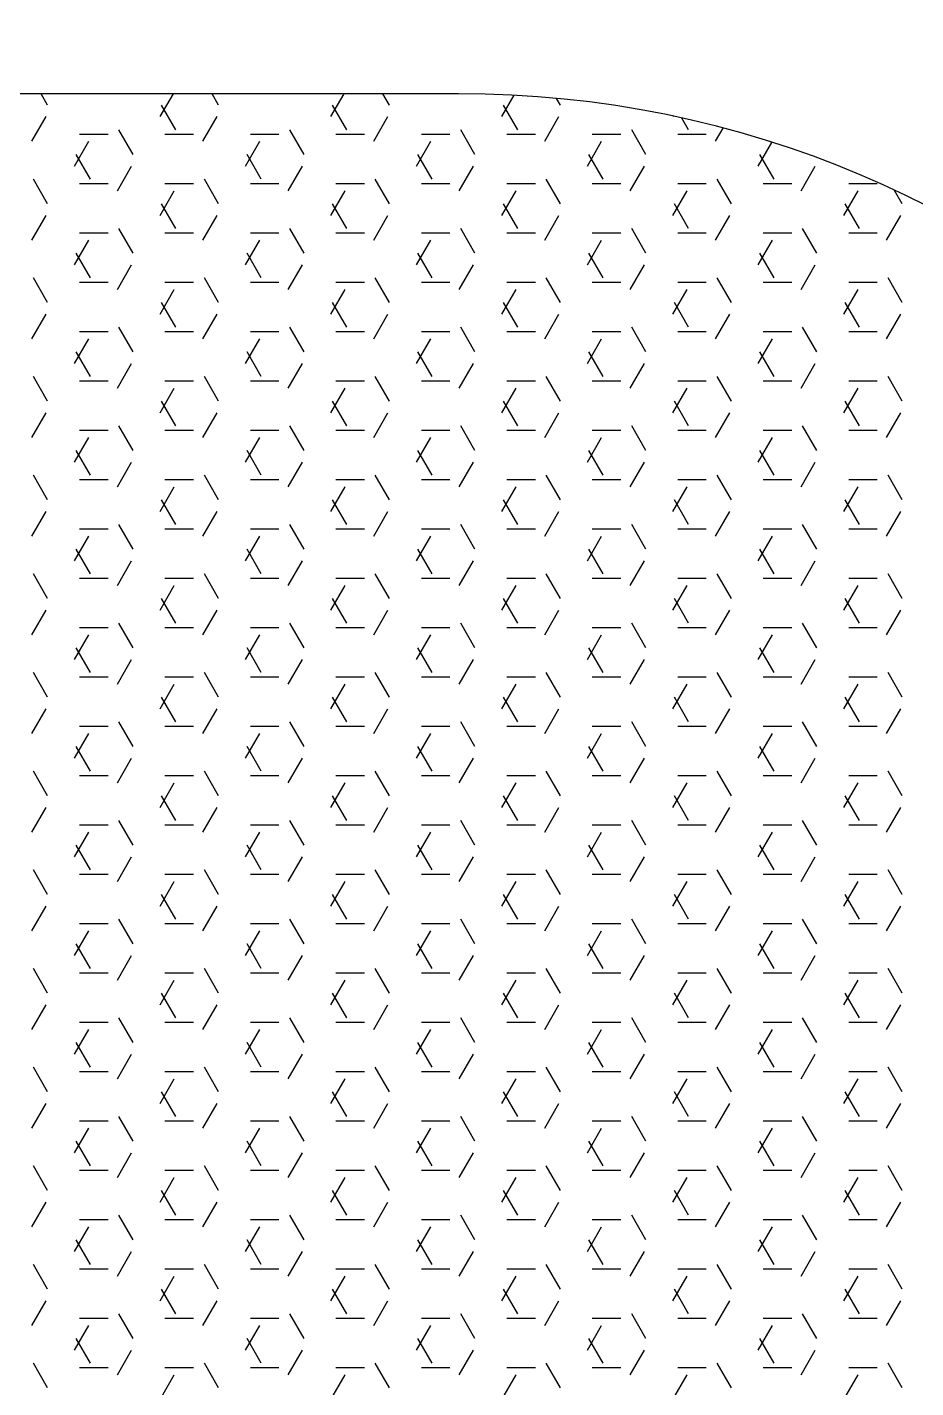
# Model space of a CAD drawing. Header units: inches. Extents: x 17051 to 22421, y 40046 to 42546.
# Drawn here: x 17421 to 17440.8, y 41671.74 to 41702.08 of the extents above; entities that cross this region are included whole.
import ezdxf

# ---------------------------------------------------------------- set-up
doc = ezdxf.new("R2010")
doc.units = ezdxf.units.IN
doc.header["$MEASUREMENT"] = 0
doc.layers.add('freecads.com', color=7, linetype='Continuous')

msp = doc.modelspace()

# ---------------------------------------------------------------- linework, layer by layer
at = {"layer": 'freecads.com'}
for p, q in [((17430.61, 41700.594), (17386.844, 41700.594)), ((17421.451, 41700.34), (17421.305, 41700.594)), ((17423.957, 41700.082), (17424.253, 41700.594)), ((17425.261, 41700.34), (17425.115, 41700.594)), ((17427.767, 41700.082), (17428.063, 41700.594)), ((17429.071, 41700.34), (17428.925, 41700.594)), ((17431.577, 41700.082), (17431.853, 41700.56)), ((17432.881, 41700.34), (17432.795, 41700.49)), ((17424.309, 41699.791), (17423.991, 41700.34)), ((17428.119, 41699.791), (17427.801, 41700.34)), ((17431.929, 41699.791), (17431.611, 41700.34)), ((17421.1, 41699.532), (17421.417, 41700.082)), ((17424.91, 41699.532), (17425.227, 41700.082)), ((17428.72, 41699.532), (17429.037, 41700.082)), ((17432.53, 41699.532), (17432.847, 41700.082)), ((17435.387, 41700.082), (17435.392, 41700.091)), ((17435.739, 41699.791), (17435.59, 41700.048)), ((17422.162, 41699.691), (17422.797, 41699.691)), ((17423.356, 41699.241), (17423.039, 41699.791)), ((17424.067, 41699.691), (17424.702, 41699.691)), ((17425.972, 41699.691), (17426.607, 41699.691)), ((17427.166, 41699.241), (17426.849, 41699.791)), ((17427.877, 41699.691), (17428.512, 41699.691)), ((17429.782, 41699.691), (17430.417, 41699.691)), ((17430.976, 41699.241), (17430.659, 41699.791)), ((17431.687, 41699.691), (17432.322, 41699.691)), ((17433.592, 41699.691), (17434.227, 41699.691)), ((17434.786, 41699.241), (17434.469, 41699.791)), ((17435.497, 41699.691), (17436.132, 41699.691)), ((17436.34, 41699.532), (17436.508, 41699.824)), ((17422.052, 41698.982), (17422.37, 41699.532)), ((17425.862, 41698.982), (17426.18, 41699.532)), ((17429.672, 41698.982), (17429.99, 41699.532)), ((17433.482, 41698.982), (17433.8, 41699.532)), ((17437.292, 41698.982), (17437.595, 41699.507)), ((17422.404, 41698.691), (17422.086, 41699.241)), ((17423.005, 41698.432), (17423.322, 41698.982)), ((17426.214, 41698.691), (17425.896, 41699.241)), ((17426.815, 41698.432), (17427.132, 41698.982)), ((17430.024, 41698.691), (17429.706, 41699.241)), ((17430.625, 41698.432), (17430.942, 41698.982)), ((17433.834, 41698.691), (17433.516, 41699.241)), ((17434.435, 41698.432), (17434.752, 41698.982)), ((17437.644, 41698.691), (17437.326, 41699.241)), ((17438.245, 41698.432), (17438.562, 41698.982)), ((17421.451, 41698.141), (17421.134, 41698.691)), ((17425.261, 41698.141), (17424.944, 41698.691)), ((17429.071, 41698.141), (17428.754, 41698.691)), ((17432.881, 41698.141), (17432.564, 41698.691)), ((17436.691, 41698.141), (17436.374, 41698.691)), ((17422.162, 41698.591), (17422.797, 41698.591)), ((17423.957, 41697.882), (17424.275, 41698.432)), ((17424.067, 41698.591), (17424.702, 41698.591)), ((17425.972, 41698.591), (17426.607, 41698.591)), ((17427.767, 41697.882), (17428.085, 41698.432)), ((17427.877, 41698.591), (17428.512, 41698.591)), ((17429.782, 41698.591), (17430.417, 41698.591)), ((17431.577, 41697.882), (17431.895, 41698.432)), ((17431.687, 41698.591), (17432.322, 41698.591)), ((17433.592, 41698.591), (17434.227, 41698.591)), ((17435.387, 41697.882), (17435.705, 41698.432)), ((17435.497, 41698.591), (17436.132, 41698.591)), ((17437.402, 41698.591), (17438.037, 41698.591)), ((17439.197, 41697.882), (17439.515, 41698.432)), ((17439.307, 41698.591), (17439.942, 41698.591)), ((17440.501, 41698.141), (17440.329, 41698.439)), ((17424.309, 41697.591), (17423.991, 41698.141)), ((17428.119, 41697.591), (17427.801, 41698.141)), ((17431.929, 41697.591), (17431.611, 41698.141)), ((17435.739, 41697.591), (17435.421, 41698.141)), ((17439.549, 41697.591), (17439.231, 41698.141)), ((17421.1, 41697.332), (17421.417, 41697.882)), ((17424.91, 41697.332), (17425.227, 41697.882)), ((17428.72, 41697.332), (17429.037, 41697.882)), ((17432.53, 41697.332), (17432.847, 41697.882)), ((17436.34, 41697.332), (17436.657, 41697.882)), ((17440.15, 41697.332), (17440.467, 41697.882)), ((17422.162, 41697.491), (17422.797, 41697.491)), ((17423.356, 41697.041), (17423.039, 41697.591)), ((17424.067, 41697.491), (17424.702, 41697.491)), ((17425.972, 41697.491), (17426.607, 41697.491)), ((17427.166, 41697.041), (17426.849, 41697.591)), ((17427.877, 41697.491), (17428.512, 41697.491)), ((17429.782, 41697.491), (17430.417, 41697.491)), ((17430.976, 41697.041), (17430.659, 41697.591)), ((17431.687, 41697.491), (17432.322, 41697.491)), ((17433.592, 41697.491), (17434.227, 41697.491)), ((17434.786, 41697.041), (17434.469, 41697.591)), ((17435.497, 41697.491), (17436.132, 41697.491)), ((17437.402, 41697.491), (17438.037, 41697.491)), ((17438.596, 41697.041), (17438.279, 41697.591)), ((17439.307, 41697.491), (17439.942, 41697.491)), ((17422.052, 41696.782), (17422.37, 41697.332)), ((17425.862, 41696.782), (17426.18, 41697.332)), ((17429.672, 41696.782), (17429.99, 41697.332)), ((17433.482, 41696.782), (17433.8, 41697.332)), ((17437.292, 41696.782), (17437.61, 41697.332)), ((17422.404, 41696.491), (17422.086, 41697.041)), ((17426.214, 41696.491), (17425.896, 41697.041)), ((17430.024, 41696.491), (17429.706, 41697.041)), ((17433.834, 41696.491), (17433.516, 41697.041)), ((17437.644, 41696.491), (17437.326, 41697.041)), ((17423.005, 41696.232), (17423.322, 41696.782)), ((17426.815, 41696.232), (17427.132, 41696.782)), ((17430.625, 41696.232), (17430.942, 41696.782)), ((17434.435, 41696.232), (17434.752, 41696.782)), ((17438.245, 41696.232), (17438.562, 41696.782)), ((17421.451, 41695.941), (17421.134, 41696.491)), ((17422.162, 41696.391), (17422.797, 41696.391)), ((17423.957, 41695.682), (17424.275, 41696.232)), ((17424.067, 41696.391), (17424.702, 41696.391)), ((17425.261, 41695.941), (17424.944, 41696.491)), ((17425.972, 41696.391), (17426.607, 41696.391)), ((17427.767, 41695.682), (17428.085, 41696.232)), ((17427.877, 41696.391), (17428.512, 41696.391)), ((17429.071, 41695.941), (17428.754, 41696.491)), ((17429.782, 41696.391), (17430.417, 41696.391)), ((17431.577, 41695.682), (17431.895, 41696.232)), ((17431.687, 41696.391), (17432.322, 41696.391)), ((17432.881, 41695.941), (17432.564, 41696.491)), ((17433.592, 41696.391), (17434.227, 41696.391)), ((17435.387, 41695.682), (17435.705, 41696.232)), ((17435.497, 41696.391), (17436.132, 41696.391)), ((17436.691, 41695.941), (17436.374, 41696.491)), ((17437.402, 41696.391), (17438.037, 41696.391)), ((17439.197, 41695.682), (17439.515, 41696.232)), ((17439.307, 41696.391), (17439.942, 41696.391)), ((17440.501, 41695.941), (17440.184, 41696.491)), ((17424.309, 41695.391), (17423.991, 41695.941)), ((17428.119, 41695.391), (17427.801, 41695.941)), ((17431.929, 41695.391), (17431.611, 41695.941)), ((17435.739, 41695.391), (17435.421, 41695.941)), ((17439.549, 41695.391), (17439.231, 41695.941)), ((17421.1, 41695.132), (17421.417, 41695.682)), ((17424.91, 41695.132), (17425.227, 41695.682)), ((17428.72, 41695.132), (17429.037, 41695.682)), ((17432.53, 41695.132), (17432.847, 41695.682)), ((17436.34, 41695.132), (17436.657, 41695.682)), ((17440.15, 41695.132), (17440.467, 41695.682)), ((17423.356, 41694.841), (17423.039, 41695.391)), ((17427.166, 41694.841), (17426.849, 41695.391)), ((17430.976, 41694.841), (17430.659, 41695.391)), ((17434.786, 41694.841), (17434.469, 41695.391)), ((17438.596, 41694.841), (17438.279, 41695.391)), ((17422.052, 41694.582), (17422.37, 41695.132)), ((17422.162, 41695.291), (17422.797, 41695.291)), ((17424.067, 41695.291), (17424.702, 41695.291)), ((17425.862, 41694.582), (17426.18, 41695.132)), ((17425.972, 41695.291), (17426.607, 41695.291)), ((17427.877, 41695.291), (17428.512, 41695.291)), ((17429.672, 41694.582), (17429.99, 41695.132)), ((17429.782, 41695.291), (17430.417, 41695.291)), ((17431.687, 41695.291), (17432.322, 41695.291)), ((17433.482, 41694.582), (17433.8, 41695.132)), ((17433.592, 41695.291), (17434.227, 41695.291)), ((17435.497, 41695.291), (17436.132, 41695.291)), ((17437.292, 41694.582), (17437.61, 41695.132)), ((17437.402, 41695.291), (17438.037, 41695.291)), ((17439.307, 41695.291), (17439.942, 41695.291)), ((17422.404, 41694.291), (17422.086, 41694.841)), ((17426.214, 41694.291), (17425.896, 41694.841)), ((17430.024, 41694.291), (17429.706, 41694.841)), ((17433.834, 41694.291), (17433.516, 41694.841)), ((17437.644, 41694.291), (17437.326, 41694.841)), ((17423.005, 41694.032), (17423.322, 41694.582)), ((17426.815, 41694.032), (17427.132, 41694.582)), ((17430.625, 41694.032), (17430.942, 41694.582)), ((17434.435, 41694.032), (17434.752, 41694.582)), ((17438.245, 41694.032), (17438.562, 41694.582)), ((17421.451, 41693.741), (17421.134, 41694.291)), ((17422.162, 41694.192), (17422.797, 41694.192)), ((17424.067, 41694.192), (17424.702, 41694.192)), ((17425.261, 41693.741), (17424.944, 41694.291)), ((17425.972, 41694.192), (17426.607, 41694.192)), ((17427.877, 41694.192), (17428.512, 41694.192)), ((17429.071, 41693.741), (17428.754, 41694.291)), ((17429.782, 41694.192), (17430.417, 41694.192)), ((17431.687, 41694.192), (17432.322, 41694.192)), ((17432.881, 41693.741), (17432.564, 41694.291)), ((17433.592, 41694.192), (17434.227, 41694.192)), ((17435.497, 41694.192), (17436.132, 41694.192)), ((17436.691, 41693.741), (17436.374, 41694.291)), ((17437.402, 41694.192), (17438.037, 41694.192)), ((17439.307, 41694.192), (17439.942, 41694.192)), ((17440.501, 41693.741), (17440.184, 41694.291)), ((17423.957, 41693.483), (17424.275, 41694.032)), ((17427.767, 41693.483), (17428.085, 41694.032)), ((17431.577, 41693.483), (17431.895, 41694.032)), ((17435.387, 41693.483), (17435.705, 41694.032)), ((17439.197, 41693.483), (17439.515, 41694.032)), ((17424.309, 41693.191), (17423.991, 41693.741)), ((17428.119, 41693.191), (17427.801, 41693.741)), ((17431.929, 41693.191), (17431.611, 41693.741)), ((17435.739, 41693.191), (17435.421, 41693.741)), ((17439.549, 41693.191), (17439.231, 41693.741)), ((17421.1, 41692.933), (17421.417, 41693.483)), ((17424.91, 41692.933), (17425.227, 41693.483)), ((17428.72, 41692.933), (17429.037, 41693.483)), ((17432.53, 41692.933), (17432.847, 41693.483)), ((17436.34, 41692.933), (17436.657, 41693.483)), ((17440.15, 41692.933), (17440.467, 41693.483)), ((17422.052, 41692.383), (17422.37, 41692.933)), ((17422.162, 41693.092), (17422.797, 41693.092)), ((17423.356, 41692.642), (17423.039, 41693.191)), ((17424.067, 41693.092), (17424.702, 41693.092)), ((17425.862, 41692.383), (17426.18, 41692.933)), ((17425.972, 41693.092), (17426.607, 41693.092)), ((17427.166, 41692.642), (17426.849, 41693.191)), ((17427.877, 41693.092), (17428.512, 41693.092)), ((17429.672, 41692.383), (17429.99, 41692.933)), ((17429.782, 41693.092), (17430.417, 41693.092)), ((17430.976, 41692.642), (17430.659, 41693.191)), ((17431.687, 41693.092), (17432.322, 41693.092)), ((17433.482, 41692.383), (17433.8, 41692.933)), ((17433.592, 41693.092), (17434.227, 41693.092)), ((17434.786, 41692.642), (17434.469, 41693.191)), ((17435.497, 41693.092), (17436.132, 41693.092)), ((17437.292, 41692.383), (17437.61, 41692.933)), ((17437.402, 41693.092), (17438.037, 41693.092)), ((17438.596, 41692.642), (17438.279, 41693.191)), ((17439.307, 41693.092), (17439.942, 41693.092)), ((17422.404, 41692.092), (17422.086, 41692.642)), ((17426.214, 41692.092), (17425.896, 41692.642)), ((17430.024, 41692.092), (17429.706, 41692.642)), ((17433.834, 41692.092), (17433.516, 41692.642)), ((17437.644, 41692.092), (17437.326, 41692.642)), ((17423.005, 41691.833), (17423.322, 41692.383)), ((17426.815, 41691.833), (17427.132, 41692.383)), ((17430.625, 41691.833), (17430.942, 41692.383)), ((17434.435, 41691.833), (17434.752, 41692.383)), ((17438.245, 41691.833), (17438.562, 41692.383)), ((17421.451, 41691.542), (17421.134, 41692.092)), ((17422.162, 41691.992), (17422.797, 41691.992)), ((17424.067, 41691.992), (17424.702, 41691.992)), ((17425.261, 41691.542), (17424.944, 41692.092)), ((17425.972, 41691.992), (17426.607, 41691.992)), ((17427.877, 41691.992), (17428.512, 41691.992)), ((17429.071, 41691.542), (17428.754, 41692.092)), ((17429.782, 41691.992), (17430.417, 41691.992)), ((17431.687, 41691.992), (17432.322, 41691.992)), ((17432.881, 41691.542), (17432.564, 41692.092)), ((17433.592, 41691.992), (17434.227, 41691.992)), ((17435.497, 41691.992), (17436.132, 41691.992)), ((17436.691, 41691.542), (17436.374, 41692.092)), ((17437.402, 41691.992), (17438.037, 41691.992)), ((17439.307, 41691.992), (17439.942, 41691.992)), ((17440.501, 41691.542), (17440.184, 41692.092)), ((17423.957, 41691.283), (17424.275, 41691.833)), ((17427.767, 41691.283), (17428.085, 41691.833)), ((17431.577, 41691.283), (17431.895, 41691.833)), ((17435.387, 41691.283), (17435.705, 41691.833)), ((17439.197, 41691.283), (17439.515, 41691.833)), ((17424.309, 41690.992), (17423.991, 41691.542)), ((17428.119, 41690.992), (17427.801, 41691.542)), ((17431.929, 41690.992), (17431.611, 41691.542)), ((17435.739, 41690.992), (17435.421, 41691.542)), ((17439.549, 41690.992), (17439.231, 41691.542)), ((17421.1, 41690.733), (17421.417, 41691.283)), ((17424.91, 41690.733), (17425.227, 41691.283)), ((17428.72, 41690.733), (17429.037, 41691.283)), ((17432.53, 41690.733), (17432.847, 41691.283)), ((17436.34, 41690.733), (17436.657, 41691.283)), ((17440.15, 41690.733), (17440.467, 41691.283)), ((17422.162, 41690.892), (17422.797, 41690.892)), ((17423.356, 41690.442), (17423.039, 41690.992)), ((17424.067, 41690.892), (17424.702, 41690.892)), ((17425.972, 41690.892), (17426.607, 41690.892)), ((17427.166, 41690.442), (17426.849, 41690.992)), ((17427.877, 41690.892), (17428.512, 41690.892)), ((17429.782, 41690.892), (17430.417, 41690.892)), ((17430.976, 41690.442), (17430.659, 41690.992)), ((17431.687, 41690.892), (17432.322, 41690.892)), ((17433.592, 41690.892), (17434.227, 41690.892)), ((17434.786, 41690.442), (17434.469, 41690.992)), ((17435.497, 41690.892), (17436.132, 41690.892)), ((17437.402, 41690.892), (17438.037, 41690.892)), ((17438.596, 41690.442), (17438.279, 41690.992)), ((17439.307, 41690.892), (17439.942, 41690.892)), ((17422.052, 41690.183), (17422.37, 41690.733)), ((17425.862, 41690.183), (17426.18, 41690.733)), ((17429.672, 41690.183), (17429.99, 41690.733)), ((17433.482, 41690.183), (17433.8, 41690.733)), ((17437.292, 41690.183), (17437.61, 41690.733)), ((17422.404, 41689.892), (17422.086, 41690.442)), ((17423.005, 41689.633), (17423.322, 41690.183)), ((17426.214, 41689.892), (17425.896, 41690.442)), ((17426.815, 41689.633), (17427.132, 41690.183)), ((17430.024, 41689.892), (17429.706, 41690.442)), ((17430.625, 41689.633), (17430.942, 41690.183)), ((17433.834, 41689.892), (17433.516, 41690.442)), ((17434.435, 41689.633), (17434.752, 41690.183)), ((17437.644, 41689.892), (17437.326, 41690.442)), ((17438.245, 41689.633), (17438.562, 41690.183)), ((17421.451, 41689.342), (17421.134, 41689.892)), ((17425.261, 41689.342), (17424.944, 41689.892)), ((17429.071, 41689.342), (17428.754, 41689.892)), ((17432.881, 41689.342), (17432.564, 41689.892)), ((17436.691, 41689.342), (17436.374, 41689.892)), ((17440.501, 41689.342), (17440.184, 41689.892)), ((17422.162, 41689.792), (17422.797, 41689.792)), ((17423.957, 41689.083), (17424.275, 41689.633)), ((17424.067, 41689.792), (17424.702, 41689.792)), ((17425.972, 41689.792), (17426.607, 41689.792)), ((17427.767, 41689.083), (17428.085, 41689.633)), ((17427.877, 41689.792), (17428.512, 41689.792)), ((17429.782, 41689.792), (17430.417, 41689.792)), ((17431.577, 41689.083), (17431.895, 41689.633)), ((17431.687, 41689.792), (17432.322, 41689.792)), ((17433.592, 41689.792), (17434.227, 41689.792)), ((17435.387, 41689.083), (17435.705, 41689.633)), ((17435.497, 41689.792), (17436.132, 41689.792)), ((17437.402, 41689.792), (17438.037, 41689.792)), ((17439.197, 41689.083), (17439.515, 41689.633)), ((17439.307, 41689.792), (17439.942, 41689.792)), ((17424.309, 41688.792), (17423.991, 41689.342)), ((17428.119, 41688.792), (17427.801, 41689.342)), ((17431.929, 41688.792), (17431.611, 41689.342)), ((17435.739, 41688.792), (17435.421, 41689.342)), ((17439.549, 41688.792), (17439.231, 41689.342)), ((17421.1, 41688.533), (17421.417, 41689.083)), ((17424.91, 41688.533), (17425.227, 41689.083)), ((17428.72, 41688.533), (17429.037, 41689.083)), ((17432.53, 41688.533), (17432.847, 41689.083)), ((17436.34, 41688.533), (17436.657, 41689.083)), ((17440.15, 41688.533), (17440.467, 41689.083)), ((17422.162, 41688.692), (17422.797, 41688.692)), ((17423.356, 41688.242), (17423.039, 41688.792)), ((17424.067, 41688.692), (17424.702, 41688.692)), ((17425.972, 41688.692), (17426.607, 41688.692)), ((17427.166, 41688.242), (17426.849, 41688.792)), ((17427.877, 41688.692), (17428.512, 41688.692)), ((17429.782, 41688.692), (17430.417, 41688.692)), ((17430.976, 41688.242), (17430.659, 41688.792)), ((17431.687, 41688.692), (17432.322, 41688.692)), ((17433.592, 41688.692), (17434.227, 41688.692)), ((17434.786, 41688.242), (17434.469, 41688.792)), ((17435.497, 41688.692), (17436.132, 41688.692)), ((17437.402, 41688.692), (17438.037, 41688.692)), ((17438.596, 41688.242), (17438.279, 41688.792)), ((17439.307, 41688.692), (17439.942, 41688.692)), ((17422.052, 41687.983), (17422.37, 41688.533)), ((17425.862, 41687.983), (17426.18, 41688.533)), ((17429.672, 41687.983), (17429.99, 41688.533)), ((17433.482, 41687.983), (17433.8, 41688.533)), ((17437.292, 41687.983), (17437.61, 41688.533)), ((17422.404, 41687.692), (17422.086, 41688.242)), ((17426.214, 41687.692), (17425.896, 41688.242)), ((17430.024, 41687.692), (17429.706, 41688.242)), ((17433.834, 41687.692), (17433.516, 41688.242)), ((17437.644, 41687.692), (17437.326, 41688.242)), ((17423.005, 41687.433), (17423.322, 41687.983)), ((17426.815, 41687.433), (17427.132, 41687.983)), ((17430.625, 41687.433), (17430.942, 41687.983)), ((17434.435, 41687.433), (17434.752, 41687.983)), ((17438.245, 41687.433), (17438.562, 41687.983)), ((17421.451, 41687.142), (17421.134, 41687.692)), ((17422.162, 41687.592), (17422.797, 41687.592)), ((17424.067, 41687.592), (17424.702, 41687.592)), ((17425.261, 41687.142), (17424.944, 41687.692)), ((17425.972, 41687.592), (17426.607, 41687.592)), ((17427.877, 41687.592), (17428.512, 41687.592)), ((17429.071, 41687.142), (17428.754, 41687.692)), ((17429.782, 41687.592), (17430.417, 41687.592)), ((17431.687, 41687.592), (17432.322, 41687.592)), ((17432.881, 41687.142), (17432.564, 41687.692)), ((17433.592, 41687.592), (17434.227, 41687.592)), ((17435.497, 41687.592), (17436.132, 41687.592)), ((17436.691, 41687.142), (17436.374, 41687.692)), ((17437.402, 41687.592), (17438.037, 41687.592)), ((17439.307, 41687.592), (17439.942, 41687.592)), ((17440.501, 41687.142), (17440.184, 41687.692)), ((17423.957, 41686.883), (17424.275, 41687.433)), ((17424.309, 41686.592), (17423.991, 41687.142)), ((17427.767, 41686.883), (17428.085, 41687.433)), ((17428.119, 41686.592), (17427.801, 41687.142)), ((17431.577, 41686.883), (17431.895, 41687.433)), ((17431.929, 41686.592), (17431.611, 41687.142)), ((17435.387, 41686.883), (17435.705, 41687.433)), ((17435.739, 41686.592), (17435.421, 41687.142)), ((17439.197, 41686.883), (17439.515, 41687.433)), ((17439.549, 41686.592), (17439.231, 41687.142)), ((17421.1, 41686.333), (17421.417, 41686.883)), ((17424.91, 41686.333), (17425.227, 41686.883)), ((17428.72, 41686.333), (17429.037, 41686.883)), ((17432.53, 41686.333), (17432.847, 41686.883)), ((17436.34, 41686.333), (17436.657, 41686.883)), ((17440.15, 41686.333), (17440.467, 41686.883)), ((17423.356, 41686.042), (17423.039, 41686.592)), ((17427.166, 41686.042), (17426.849, 41686.592)), ((17430.976, 41686.042), (17430.659, 41686.592)), ((17434.786, 41686.042), (17434.469, 41686.592)), ((17438.596, 41686.042), (17438.279, 41686.592)), ((17422.052, 41685.784), (17422.37, 41686.333)), ((17422.162, 41686.493), (17422.797, 41686.493)), ((17424.067, 41686.493), (17424.702, 41686.493)), ((17425.862, 41685.784), (17426.18, 41686.333)), ((17425.972, 41686.493), (17426.607, 41686.493)), ((17427.877, 41686.493), (17428.512, 41686.493)), ((17429.672, 41685.784), (17429.99, 41686.333)), ((17429.782, 41686.493), (17430.417, 41686.493)), ((17431.687, 41686.493), (17432.322, 41686.493)), ((17433.482, 41685.784), (17433.8, 41686.333)), ((17433.592, 41686.493), (17434.227, 41686.493)), ((17435.497, 41686.493), (17436.132, 41686.493)), ((17437.292, 41685.784), (17437.61, 41686.333)), ((17437.402, 41686.493), (17438.037, 41686.493)), ((17439.307, 41686.493), (17439.942, 41686.493)), ((17422.404, 41685.492), (17422.086, 41686.042)), ((17426.214, 41685.492), (17425.896, 41686.042)), ((17430.024, 41685.492), (17429.706, 41686.042)), ((17433.834, 41685.492), (17433.516, 41686.042)), ((17437.644, 41685.492), (17437.326, 41686.042)), ((17423.005, 41685.234), (17423.322, 41685.784)), ((17426.815, 41685.234), (17427.132, 41685.784)), ((17430.625, 41685.234), (17430.942, 41685.784)), ((17434.435, 41685.234), (17434.752, 41685.784)), ((17438.245, 41685.234), (17438.562, 41685.784)), ((17421.451, 41684.943), (17421.134, 41685.492)), ((17422.162, 41685.393), (17422.797, 41685.393)), ((17424.067, 41685.393), (17424.702, 41685.393)), ((17425.261, 41684.943), (17424.944, 41685.492)), ((17425.972, 41685.393), (17426.607, 41685.393)), ((17427.877, 41685.393), (17428.512, 41685.393)), ((17429.071, 41684.943), (17428.754, 41685.492)), ((17429.782, 41685.393), (17430.417, 41685.393)), ((17431.687, 41685.393), (17432.322, 41685.393)), ((17432.881, 41684.943), (17432.564, 41685.492)), ((17433.592, 41685.393), (17434.227, 41685.393)), ((17435.497, 41685.393), (17436.132, 41685.393)), ((17436.691, 41684.943), (17436.374, 41685.492)), ((17437.402, 41685.393), (17438.037, 41685.393)), ((17439.307, 41685.393), (17439.942, 41685.393)), ((17440.501, 41684.943), (17440.184, 41685.492)), ((17423.957, 41684.684), (17424.275, 41685.234)), ((17427.767, 41684.684), (17428.085, 41685.234)), ((17431.577, 41684.684), (17431.895, 41685.234)), ((17435.387, 41684.684), (17435.705, 41685.234)), ((17439.197, 41684.684), (17439.515, 41685.234)), ((17424.309, 41684.393), (17423.991, 41684.943)), ((17428.119, 41684.393), (17427.801, 41684.943)), ((17431.929, 41684.393), (17431.611, 41684.943)), ((17435.739, 41684.393), (17435.421, 41684.943)), ((17439.549, 41684.393), (17439.231, 41684.943)), ((17421.1, 41684.134), (17421.417, 41684.684)), ((17424.91, 41684.134), (17425.227, 41684.684)), ((17428.72, 41684.134), (17429.037, 41684.684)), ((17432.53, 41684.134), (17432.847, 41684.684)), ((17436.34, 41684.134), (17436.657, 41684.684)), ((17440.15, 41684.134), (17440.467, 41684.684)), ((17422.052, 41683.584), (17422.37, 41684.134)), ((17422.162, 41684.293), (17422.797, 41684.293)), ((17423.356, 41683.843), (17423.039, 41684.393)), ((17424.067, 41684.293), (17424.702, 41684.293)), ((17425.862, 41683.584), (17426.18, 41684.134)), ((17425.972, 41684.293), (17426.607, 41684.293)), ((17427.166, 41683.843), (17426.849, 41684.393)), ((17427.877, 41684.293), (17428.512, 41684.293)), ((17429.672, 41683.584), (17429.99, 41684.134)), ((17429.782, 41684.293), (17430.417, 41684.293)), ((17430.976, 41683.843), (17430.659, 41684.393)), ((17431.687, 41684.293), (17432.322, 41684.293)), ((17433.482, 41683.584), (17433.8, 41684.134)), ((17433.592, 41684.293), (17434.227, 41684.293)), ((17434.786, 41683.843), (17434.469, 41684.393)), ((17435.497, 41684.293), (17436.132, 41684.293)), ((17437.292, 41683.584), (17437.61, 41684.134)), ((17437.402, 41684.293), (17438.037, 41684.293)), ((17438.596, 41683.843), (17438.279, 41684.393)), ((17439.307, 41684.293), (17439.942, 41684.293)), ((17422.404, 41683.293), (17422.086, 41683.843)), ((17426.214, 41683.293), (17425.896, 41683.843)), ((17430.024, 41683.293), (17429.706, 41683.843)), ((17433.834, 41683.293), (17433.516, 41683.843)), ((17437.644, 41683.293), (17437.326, 41683.843)), ((17423.005, 41683.034), (17423.322, 41683.584)), ((17426.815, 41683.034), (17427.132, 41683.584)), ((17430.625, 41683.034), (17430.942, 41683.584)), ((17434.435, 41683.034), (17434.752, 41683.584)), ((17438.245, 41683.034), (17438.562, 41683.584)), ((17421.451, 41682.743), (17421.134, 41683.293)), ((17422.162, 41683.193), (17422.797, 41683.193)), ((17424.067, 41683.193), (17424.702, 41683.193)), ((17425.261, 41682.743), (17424.944, 41683.293)), ((17425.972, 41683.193), (17426.607, 41683.193)), ((17427.877, 41683.193), (17428.512, 41683.193)), ((17429.071, 41682.743), (17428.754, 41683.293)), ((17429.782, 41683.193), (17430.417, 41683.193)), ((17431.687, 41683.193), (17432.322, 41683.193)), ((17432.881, 41682.743), (17432.564, 41683.293)), ((17433.592, 41683.193), (17434.227, 41683.193)), ((17435.497, 41683.193), (17436.132, 41683.193)), ((17436.691, 41682.743), (17436.374, 41683.293)), ((17437.402, 41683.193), (17438.037, 41683.193)), ((17439.307, 41683.193), (17439.942, 41683.193)), ((17440.501, 41682.743), (17440.184, 41683.293)), ((17423.957, 41682.484), (17424.275, 41683.034)), ((17427.767, 41682.484), (17428.085, 41683.034)), ((17431.577, 41682.484), (17431.895, 41683.034)), ((17435.387, 41682.484), (17435.705, 41683.034)), ((17439.197, 41682.484), (17439.515, 41683.034)), ((17424.309, 41682.193), (17423.991, 41682.743)), ((17428.119, 41682.193), (17427.801, 41682.743)), ((17431.929, 41682.193), (17431.611, 41682.743)), ((17435.739, 41682.193), (17435.421, 41682.743)), ((17439.549, 41682.193), (17439.231, 41682.743)), ((17421.1, 41681.934), (17421.417, 41682.484)), ((17424.91, 41681.934), (17425.227, 41682.484)), ((17428.72, 41681.934), (17429.037, 41682.484)), ((17432.53, 41681.934), (17432.847, 41682.484)), ((17436.34, 41681.934), (17436.657, 41682.484)), ((17440.15, 41681.934), (17440.467, 41682.484)), ((17422.162, 41682.093), (17422.797, 41682.093)), ((17423.356, 41681.643), (17423.039, 41682.193)), ((17424.067, 41682.093), (17424.702, 41682.093)), ((17425.972, 41682.093), (17426.607, 41682.093)), ((17427.166, 41681.643), (17426.849, 41682.193)), ((17427.877, 41682.093), (17428.512, 41682.093)), ((17429.782, 41682.093), (17430.417, 41682.093)), ((17430.976, 41681.643), (17430.659, 41682.193)), ((17431.687, 41682.093), (17432.322, 41682.093)), ((17433.592, 41682.093), (17434.227, 41682.093)), ((17434.786, 41681.643), (17434.469, 41682.193)), ((17435.497, 41682.093), (17436.132, 41682.093)), ((17437.402, 41682.093), (17438.037, 41682.093)), ((17438.596, 41681.643), (17438.279, 41682.193)), ((17439.307, 41682.093), (17439.942, 41682.093)), ((17422.052, 41681.384), (17422.37, 41681.934)), ((17425.862, 41681.384), (17426.18, 41681.934)), ((17429.672, 41681.384), (17429.99, 41681.934)), ((17433.482, 41681.384), (17433.8, 41681.934)), ((17437.292, 41681.384), (17437.61, 41681.934)), ((17422.404, 41681.093), (17422.086, 41681.643)), ((17423.005, 41680.834), (17423.322, 41681.384)), ((17426.214, 41681.093), (17425.896, 41681.643)), ((17426.815, 41680.834), (17427.132, 41681.384)), ((17430.024, 41681.093), (17429.706, 41681.643)), ((17430.625, 41680.834), (17430.942, 41681.384)), ((17433.834, 41681.093), (17433.516, 41681.643)), ((17434.435, 41680.834), (17434.752, 41681.384)), ((17437.644, 41681.093), (17437.326, 41681.643)), ((17438.245, 41680.834), (17438.562, 41681.384)), ((17421.451, 41680.543), (17421.134, 41681.093)), ((17425.261, 41680.543), (17424.944, 41681.093)), ((17429.071, 41680.543), (17428.754, 41681.093)), ((17432.881, 41680.543), (17432.564, 41681.093)), ((17436.691, 41680.543), (17436.374, 41681.093)), ((17440.501, 41680.543), (17440.184, 41681.093)), ((17422.162, 41680.993), (17422.797, 41680.993)), ((17423.957, 41680.284), (17424.275, 41680.834)), ((17424.067, 41680.993), (17424.702, 41680.993)), ((17425.972, 41680.993), (17426.607, 41680.993)), ((17427.767, 41680.284), (17428.085, 41680.834)), ((17427.877, 41680.993), (17428.512, 41680.993)), ((17429.782, 41680.993), (17430.417, 41680.993)), ((17431.577, 41680.284), (17431.895, 41680.834)), ((17431.687, 41680.993), (17432.322, 41680.993)), ((17433.592, 41680.993), (17434.227, 41680.993)), ((17435.387, 41680.284), (17435.705, 41680.834)), ((17435.497, 41680.993), (17436.132, 41680.993)), ((17437.402, 41680.993), (17438.037, 41680.993)), ((17439.197, 41680.284), (17439.515, 41680.834)), ((17439.307, 41680.993), (17439.942, 41680.993)), ((17424.309, 41679.993), (17423.991, 41680.543)), ((17428.119, 41679.993), (17427.801, 41680.543)), ((17431.929, 41679.993), (17431.611, 41680.543)), ((17435.739, 41679.993), (17435.421, 41680.543)), ((17439.549, 41679.993), (17439.231, 41680.543)), ((17421.1, 41679.734), (17421.417, 41680.284)), ((17424.91, 41679.734), (17425.227, 41680.284)), ((17428.72, 41679.734), (17429.037, 41680.284)), ((17432.53, 41679.734), (17432.847, 41680.284)), ((17436.34, 41679.734), (17436.657, 41680.284)), ((17440.15, 41679.734), (17440.467, 41680.284)), ((17422.162, 41679.893), (17422.797, 41679.893)), ((17423.356, 41679.443), (17423.039, 41679.993)), ((17424.067, 41679.893), (17424.702, 41679.893)), ((17425.972, 41679.893), (17426.607, 41679.893)), ((17427.166, 41679.443), (17426.849, 41679.993)), ((17427.877, 41679.893), (17428.512, 41679.893)), ((17429.782, 41679.893), (17430.417, 41679.893)), ((17430.976, 41679.443), (17430.659, 41679.993)), ((17431.687, 41679.893), (17432.322, 41679.893)), ((17433.592, 41679.893), (17434.227, 41679.893)), ((17434.786, 41679.443), (17434.469, 41679.993)), ((17435.497, 41679.893), (17436.132, 41679.893)), ((17437.402, 41679.893), (17438.037, 41679.893)), ((17438.596, 41679.443), (17438.279, 41679.993)), ((17439.307, 41679.893), (17439.942, 41679.893)), ((17422.052, 41679.184), (17422.37, 41679.734)), ((17425.862, 41679.184), (17426.18, 41679.734)), ((17429.672, 41679.184), (17429.99, 41679.734)), ((17433.482, 41679.184), (17433.8, 41679.734)), ((17437.292, 41679.184), (17437.61, 41679.734)), ((17422.404, 41678.893), (17422.086, 41679.443)), ((17426.214, 41678.893), (17425.896, 41679.443)), ((17430.024, 41678.893), (17429.706, 41679.443)), ((17433.834, 41678.893), (17433.516, 41679.443)), ((17437.644, 41678.893), (17437.326, 41679.443)), ((17423.005, 41678.635), (17423.322, 41679.184)), ((17426.815, 41678.635), (17427.132, 41679.184)), ((17430.625, 41678.635), (17430.942, 41679.184)), ((17434.435, 41678.635), (17434.752, 41679.184)), ((17438.245, 41678.635), (17438.562, 41679.184)), ((17421.451, 41678.343), (17421.134, 41678.893)), ((17422.162, 41678.794), (17422.797, 41678.794)), ((17424.067, 41678.794), (17424.702, 41678.794)), ((17425.261, 41678.343), (17424.944, 41678.893)), ((17425.972, 41678.794), (17426.607, 41678.794)), ((17427.877, 41678.794), (17428.512, 41678.794)), ((17429.071, 41678.343), (17428.754, 41678.893)), ((17429.782, 41678.794), (17430.417, 41678.794)), ((17431.687, 41678.794), (17432.322, 41678.794)), ((17432.881, 41678.343), (17432.564, 41678.893)), ((17433.592, 41678.794), (17434.227, 41678.794)), ((17435.497, 41678.794), (17436.132, 41678.794)), ((17436.691, 41678.343), (17436.374, 41678.893)), ((17437.402, 41678.794), (17438.037, 41678.794)), ((17439.307, 41678.794), (17439.942, 41678.794)), ((17440.501, 41678.343), (17440.184, 41678.893)), ((17423.957, 41678.085), (17424.275, 41678.635)), ((17424.309, 41677.794), (17423.991, 41678.343)), ((17427.767, 41678.085), (17428.085, 41678.635)), ((17428.119, 41677.794), (17427.801, 41678.343)), ((17431.577, 41678.085), (17431.895, 41678.635)), ((17431.929, 41677.794), (17431.611, 41678.343)), ((17435.387, 41678.085), (17435.705, 41678.635)), ((17435.739, 41677.794), (17435.421, 41678.343)), ((17439.197, 41678.085), (17439.515, 41678.635)), ((17439.549, 41677.794), (17439.231, 41678.343)), ((17421.1, 41677.535), (17421.417, 41678.085)), ((17424.91, 41677.535), (17425.227, 41678.085)), ((17428.72, 41677.535), (17429.037, 41678.085)), ((17432.53, 41677.535), (17432.847, 41678.085)), ((17436.34, 41677.535), (17436.657, 41678.085)), ((17440.15, 41677.535), (17440.467, 41678.085)), ((17423.356, 41677.244), (17423.039, 41677.794)), ((17427.166, 41677.244), (17426.849, 41677.794)), ((17430.976, 41677.244), (17430.659, 41677.794)), ((17434.786, 41677.244), (17434.469, 41677.794)), ((17438.596, 41677.244), (17438.279, 41677.794)), ((17422.052, 41676.985), (17422.37, 41677.535)), ((17422.162, 41677.694), (17422.797, 41677.694)), ((17424.067, 41677.694), (17424.702, 41677.694)), ((17425.862, 41676.985), (17426.18, 41677.535)), ((17425.972, 41677.694), (17426.607, 41677.694)), ((17427.877, 41677.694), (17428.512, 41677.694)), ((17429.672, 41676.985), (17429.99, 41677.535)), ((17429.782, 41677.694), (17430.417, 41677.694)), ((17431.687, 41677.694), (17432.322, 41677.694)), ((17433.482, 41676.985), (17433.8, 41677.535)), ((17433.592, 41677.694), (17434.227, 41677.694)), ((17435.497, 41677.694), (17436.132, 41677.694)), ((17437.292, 41676.985), (17437.61, 41677.535)), ((17437.402, 41677.694), (17438.037, 41677.694)), ((17439.307, 41677.694), (17439.942, 41677.694)), ((17422.404, 41676.694), (17422.086, 41677.244)), ((17426.214, 41676.694), (17425.896, 41677.244)), ((17430.024, 41676.694), (17429.706, 41677.244)), ((17433.834, 41676.694), (17433.516, 41677.244)), ((17437.644, 41676.694), (17437.326, 41677.244)), ((17423.005, 41676.435), (17423.322, 41676.985)), ((17426.815, 41676.435), (17427.132, 41676.985)), ((17430.625, 41676.435), (17430.942, 41676.985)), ((17434.435, 41676.435), (17434.752, 41676.985)), ((17438.245, 41676.435), (17438.562, 41676.985)), ((17421.451, 41676.144), (17421.134, 41676.694)), ((17422.162, 41676.594), (17422.797, 41676.594)), ((17424.067, 41676.594), (17424.702, 41676.594)), ((17425.261, 41676.144), (17424.944, 41676.694)), ((17425.972, 41676.594), (17426.607, 41676.594)), ((17427.877, 41676.594), (17428.512, 41676.594)), ((17429.071, 41676.144), (17428.754, 41676.694)), ((17429.782, 41676.594), (17430.417, 41676.594)), ((17431.687, 41676.594), (17432.322, 41676.594)), ((17432.881, 41676.144), (17432.564, 41676.694)), ((17433.592, 41676.594), (17434.227, 41676.594)), ((17435.497, 41676.594), (17436.132, 41676.594)), ((17436.691, 41676.144), (17436.374, 41676.694)), ((17437.402, 41676.594), (17438.037, 41676.594)), ((17439.307, 41676.594), (17439.942, 41676.594)), ((17440.501, 41676.144), (17440.184, 41676.694)), ((17423.957, 41675.885), (17424.275, 41676.435)), ((17427.767, 41675.885), (17428.085, 41676.435)), ((17431.577, 41675.885), (17431.895, 41676.435)), ((17435.387, 41675.885), (17435.705, 41676.435)), ((17439.197, 41675.885), (17439.515, 41676.435)), ((17424.309, 41675.594), (17423.991, 41676.144)), ((17428.119, 41675.594), (17427.801, 41676.144)), ((17431.929, 41675.594), (17431.611, 41676.144)), ((17435.739, 41675.594), (17435.421, 41676.144)), ((17439.549, 41675.594), (17439.231, 41676.144)), ((17421.1, 41675.335), (17421.417, 41675.885)), ((17424.91, 41675.335), (17425.227, 41675.885)), ((17428.72, 41675.335), (17429.037, 41675.885)), ((17432.53, 41675.335), (17432.847, 41675.885)), ((17436.34, 41675.335), (17436.657, 41675.885)), ((17440.15, 41675.335), (17440.467, 41675.885)), ((17422.052, 41674.785), (17422.37, 41675.335)), ((17422.162, 41675.494), (17422.797, 41675.494)), ((17423.356, 41675.044), (17423.039, 41675.594)), ((17424.067, 41675.494), (17424.702, 41675.494)), ((17425.862, 41674.785), (17426.18, 41675.335)), ((17425.972, 41675.494), (17426.607, 41675.494)), ((17427.166, 41675.044), (17426.849, 41675.594)), ((17427.877, 41675.494), (17428.512, 41675.494)), ((17429.672, 41674.785), (17429.99, 41675.335)), ((17429.782, 41675.494), (17430.417, 41675.494)), ((17430.976, 41675.044), (17430.659, 41675.594)), ((17431.687, 41675.494), (17432.322, 41675.494)), ((17433.482, 41674.785), (17433.8, 41675.335)), ((17433.592, 41675.494), (17434.227, 41675.494)), ((17434.786, 41675.044), (17434.469, 41675.594)), ((17435.497, 41675.494), (17436.132, 41675.494)), ((17437.292, 41674.785), (17437.61, 41675.335)), ((17437.402, 41675.494), (17438.037, 41675.494)), ((17438.596, 41675.044), (17438.279, 41675.594)), ((17439.307, 41675.494), (17439.942, 41675.494)), ((17422.404, 41674.494), (17422.086, 41675.044)), ((17426.214, 41674.494), (17425.896, 41675.044)), ((17430.024, 41674.494), (17429.706, 41675.044)), ((17433.834, 41674.494), (17433.516, 41675.044)), ((17437.644, 41674.494), (17437.326, 41675.044)), ((17423.005, 41674.235), (17423.322, 41674.785)), ((17426.815, 41674.235), (17427.132, 41674.785)), ((17430.625, 41674.235), (17430.942, 41674.785)), ((17434.435, 41674.235), (17434.752, 41674.785)), ((17438.245, 41674.235), (17438.562, 41674.785)), ((17421.451, 41673.944), (17421.134, 41674.494)), ((17422.162, 41674.394), (17422.797, 41674.394)), ((17424.067, 41674.394), (17424.702, 41674.394)), ((17425.261, 41673.944), (17424.944, 41674.494)), ((17425.972, 41674.394), (17426.607, 41674.394)), ((17427.877, 41674.394), (17428.512, 41674.394)), ((17429.071, 41673.944), (17428.754, 41674.494)), ((17429.782, 41674.394), (17430.417, 41674.394)), ((17431.687, 41674.394), (17432.322, 41674.394)), ((17432.881, 41673.944), (17432.564, 41674.494)), ((17433.592, 41674.394), (17434.227, 41674.394)), ((17435.497, 41674.394), (17436.132, 41674.394)), ((17436.691, 41673.944), (17436.374, 41674.494)), ((17437.402, 41674.394), (17438.037, 41674.394)), ((17439.307, 41674.394), (17439.942, 41674.394)), ((17440.501, 41673.944), (17440.184, 41674.494)), ((17423.957, 41673.685), (17424.275, 41674.235)), ((17427.767, 41673.685), (17428.085, 41674.235)), ((17431.577, 41673.685), (17431.895, 41674.235)), ((17435.387, 41673.685), (17435.705, 41674.235)), ((17439.197, 41673.685), (17439.515, 41674.235)), ((17424.309, 41673.394), (17423.991, 41673.944)), ((17428.119, 41673.394), (17427.801, 41673.944)), ((17431.929, 41673.394), (17431.611, 41673.944)), ((17435.739, 41673.394), (17435.421, 41673.944)), ((17439.549, 41673.394), (17439.231, 41673.944)), ((17421.1, 41673.135), (17421.417, 41673.685)), ((17424.91, 41673.135), (17425.227, 41673.685)), ((17428.72, 41673.135), (17429.037, 41673.685)), ((17432.53, 41673.135), (17432.847, 41673.685)), ((17436.34, 41673.135), (17436.657, 41673.685)), ((17440.15, 41673.135), (17440.467, 41673.685)), ((17422.162, 41673.294), (17422.797, 41673.294)), ((17423.356, 41672.844), (17423.039, 41673.394)), ((17424.067, 41673.294), (17424.702, 41673.294)), ((17425.972, 41673.294), (17426.607, 41673.294)), ((17427.166, 41672.844), (17426.849, 41673.394)), ((17427.877, 41673.294), (17428.512, 41673.294)), ((17429.782, 41673.294), (17430.417, 41673.294)), ((17430.976, 41672.844), (17430.659, 41673.394)), ((17431.687, 41673.294), (17432.322, 41673.294)), ((17433.592, 41673.294), (17434.227, 41673.294)), ((17434.786, 41672.844), (17434.469, 41673.394)), ((17435.497, 41673.294), (17436.132, 41673.294)), ((17437.402, 41673.294), (17438.037, 41673.294)), ((17438.596, 41672.844), (17438.279, 41673.394)), ((17439.307, 41673.294), (17439.942, 41673.294)), ((17422.052, 41672.585), (17422.37, 41673.135)), ((17425.862, 41672.585), (17426.18, 41673.135)), ((17429.672, 41672.585), (17429.99, 41673.135)), ((17433.482, 41672.585), (17433.8, 41673.135)), ((17437.292, 41672.585), (17437.61, 41673.135)), ((17422.404, 41672.294), (17422.086, 41672.844)), ((17423.005, 41672.035), (17423.322, 41672.585)), ((17426.214, 41672.294), (17425.896, 41672.844)), ((17426.815, 41672.035), (17427.132, 41672.585)), ((17430.024, 41672.294), (17429.706, 41672.844)), ((17430.625, 41672.035), (17430.942, 41672.585)), ((17433.834, 41672.294), (17433.516, 41672.844)), ((17434.435, 41672.035), (17434.752, 41672.585)), ((17437.644, 41672.294), (17437.326, 41672.844)), ((17438.245, 41672.035), (17438.562, 41672.585)), ((17421.451, 41671.744), (17421.134, 41672.294)), ((17425.261, 41671.744), (17424.944, 41672.294)), ((17429.071, 41671.744), (17428.754, 41672.294)), ((17432.881, 41671.744), (17432.564, 41672.294)), ((17436.691, 41671.744), (17436.374, 41672.294)), ((17440.501, 41671.744), (17440.184, 41672.294)), ((17422.162, 41672.194), (17422.797, 41672.194)), ((17423.957, 41671.485), (17424.275, 41672.035)), ((17424.067, 41672.194), (17424.702, 41672.194)), ((17425.972, 41672.194), (17426.607, 41672.194)), ((17427.767, 41671.485), (17428.085, 41672.035)), ((17427.877, 41672.194), (17428.512, 41672.194)), ((17429.782, 41672.194), (17430.417, 41672.194)), ((17431.577, 41671.485), (17431.895, 41672.035)), ((17431.687, 41672.194), (17432.322, 41672.194)), ((17433.592, 41672.194), (17434.227, 41672.194)), ((17435.387, 41671.485), (17435.705, 41672.035)), ((17435.497, 41672.194), (17436.132, 41672.194)), ((17437.402, 41672.194), (17438.037, 41672.194)), ((17439.197, 41671.485), (17439.515, 41672.035)), ((17439.307, 41672.194), (17439.942, 41672.194))]:
    msp.add_line(p, q, dxfattribs=at)
for radius in [30, 23]:
    msp.add_arc((17430.61, 41677.594), radius, 0, 90, dxfattribs=at)

doc.saveas('drawing.dxf')
